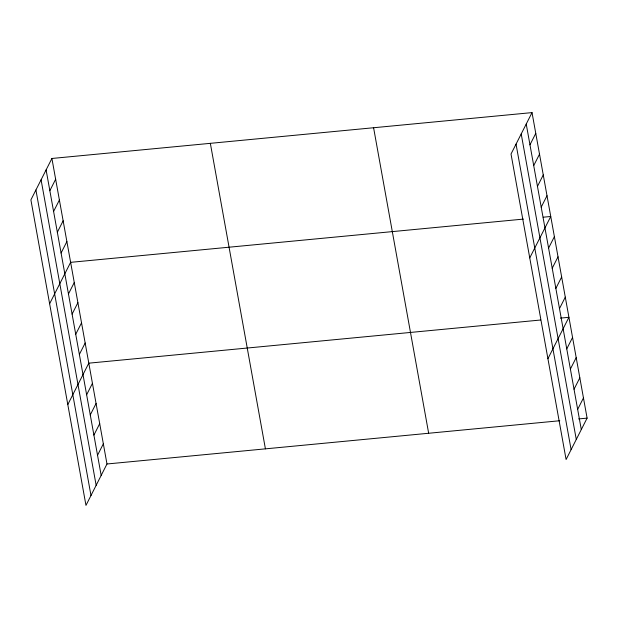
<?xml version="1.0" encoding="UTF-8"?>
<svg xmlns="http://www.w3.org/2000/svg" width="618" height="618" viewBox="0 0 618 618"><rect width="100%" height="100%" fill="white"/><g stroke="black" fill="none" stroke-linecap="round" stroke-linejoin="round"><path stroke-width="0.93" d="M51.904 158.471L30.9 199.877L85.972 505.393L106.976 463.987L51.904 158.471L532.028 112.607L587.1 418.123L566.096 459.529L511.024 154.013L532.028 112.607M49.849 190.684L55.651 179.243M53.588 211.456L59.398 200.016M57.335 232.237L63.144 220.796M61.082 253.009L66.883 241.568M49.625 303.747L70.63 262.341L523.4 219.096M68.459 293.952L74.268 282.511M72.097 314.114L77.899 302.673M75.728 334.276L81.537 322.835M79.367 354.438L85.168 342.998M67.795 404.574L88.807 363.168L540.634 320.008M86.636 394.771L92.437 383.33M90.267 414.933L96.076 403.492M93.905 435.095L99.707 423.654M97.536 455.265L103.345 443.824M529.966 144.821L535.775 133.38M533.713 165.601L539.522 154.16M537.459 186.373L543.261 174.933M541.206 207.146L547.007 195.713M529.75 257.891L550.754 216.485L543.207 217.204M548.583 248.088L554.385 236.648M552.222 268.251L558.023 256.81M555.852 288.421L561.654 276.98M559.491 308.583L565.292 297.142M547.919 358.71L568.923 317.304L560.441 318.115M566.76 348.907L572.562 337.467M570.391 369.077L576.192 357.637M574.029 389.24L579.831 377.799M577.66 409.402L583.462 397.961M106.976 463.987L559.754 420.742M578.61 418.934L587.1 418.123M526.227 124.048L581.299 429.564M521.206 133.936L576.277 439.452M516.038 144.125L571.109 449.641M373.589 127.741L428.66 433.257M210.344 143.337L265.416 448.853M46.103 169.911L101.174 475.427M41.082 179.799L96.153 485.315M35.914 189.989L90.985 495.505"/></g></svg>
